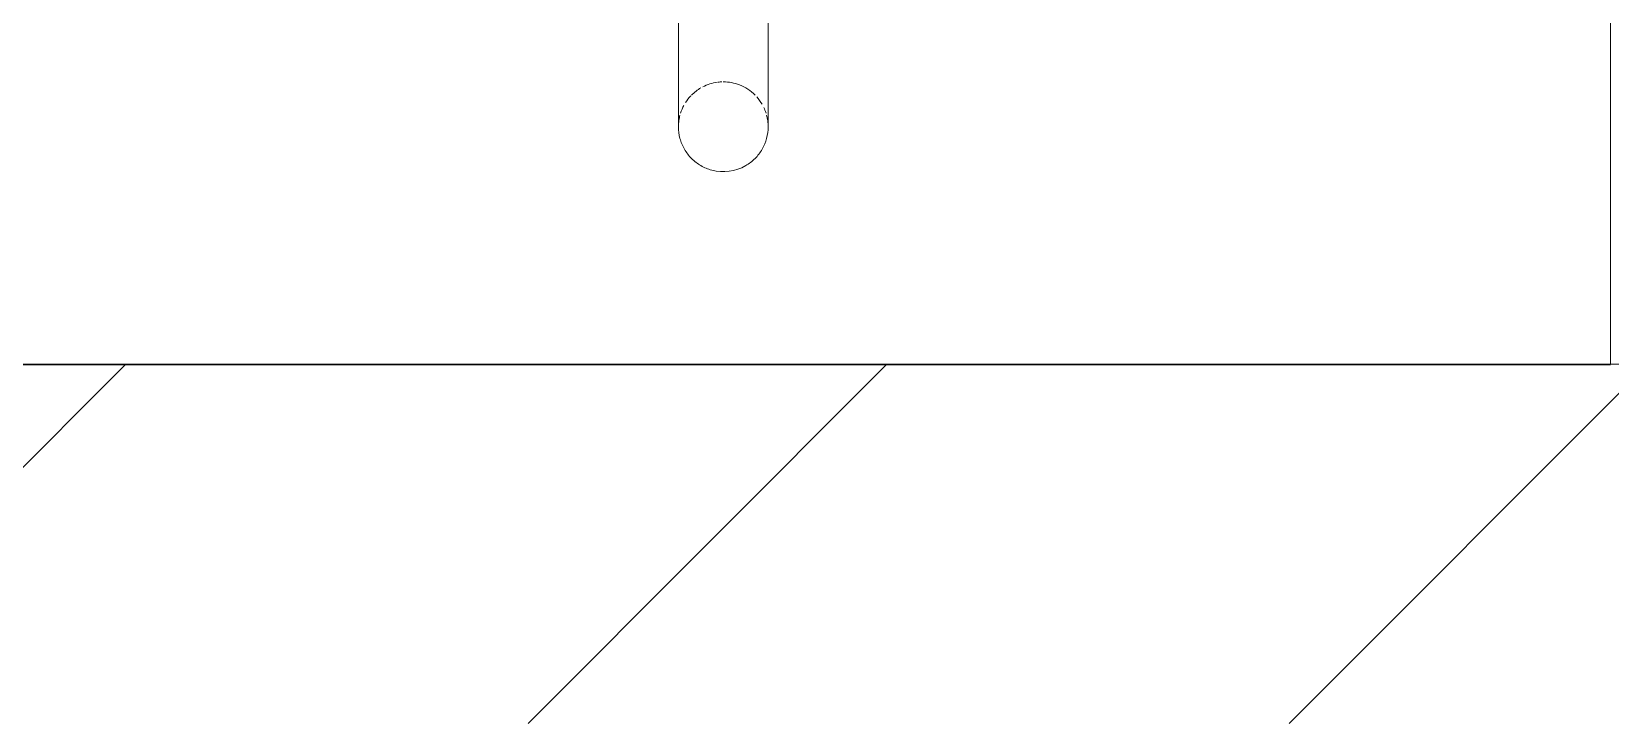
# Model space of a CAD drawing. Header units: millimetres. Extents: x -4000 to 187956, y -58990 to 162485.
# Drawn here: x 3320 to 4200, y 73600 to 73985 of the extents above; entities that cross this region are included whole.
import ezdxf

# ---------------------------------------------------------------- set-up
doc = ezdxf.new("R2010")
doc.units = ezdxf.units.MM
for name, color, linetype, lineweight in [('A-WALL', 113, 'Continuous', 13), ('A-WALL-PATT', 111, 'Continuous', 13), ('P-SANR-FIXT', 6, 'Continuous', 9)]:
    doc.layers.add(name, color=color, linetype=linetype, lineweight=lineweight)

# ---------------------------------------------------------------- blocks, each defined once
blk = doc.blocks.new('C307 - C307-V846-0_000')
at = {"layer": 'P-SANR-FIXT', "color": 252}
for p, q in [((-25, 23.85), (-25, 0)), ((25, 0), (25, 23.85))]:
    blk.add_line(p, q, dxfattribs=at)
at = {"layer": 'P-SANR-FIXT', "color": 252, "flags": 128}
for points in [[(-25, 66.4), (-25, 66.36), (-25, 66.26), (-25, 66.09), (-25, 65.86), (-25, 65.55), (-25, 65.18), (-25, 64.74), (-25, 64.24), (-25, 63.67), (-25, 63.04), (-25, 62.35), (-25, 61.59), (-25, 60.78), (-25, 59.9), (-25, 58.97), (-25, 57.98), (-25, 56.94), (-25, 55.84), (-25, 54.69), (-25, 53.5), (-25, 52.25), (-25, 50.96), (-25, 49.63), (-25, 48.25), (-25, 46.84), (-25, 45.39), (-25, 43.91), (-25, 42.39), (-25, 40.84), (-25, 39.27), (-25, 37.67), (-25, 36.05), (-25, 34.41), (-25, 32.76), (-25, 31.09), (-25, 29.4), (-25, 27.71), (-25, 26.01), (-25, 24.31), (-25, 23.85)], [(25, 23.85), (25, 25.56), (25, 27.25), (25, 28.95), (25, 30.63), (25, 32.31), (25, 33.97), (25, 35.61), (25, 37.24), (25, 38.84), (25, 40.42), (25, 41.98), (25, 43.5), (25, 44.99), (25, 46.45), (25, 47.88), (25, 49.26), (25, 50.61), (25, 51.91), (25, 53.16), (25, 54.37), (25, 55.53), (25, 56.65), (25, 57.7), (25, 58.71), (25, 59.65), (25, 60.54), (25, 61.38), (25, 62.15), (25, 62.86), (25, 63.51), (25, 64.09), (25, 64.61), (25, 65.07), (25, 65.46), (25, 65.78), (25, 66.04), (25, 66.22), (25, 66.34), (25, 66.4), (25, 66.4)]]:
    blk.add_lwpolyline(points, dxfattribs=at)
at = {"layer": 'P-SANR-FIXT', "color": 252}
for start, end in [(120, 135), (60, 75), (30, 45), (150, 180), (0, 15), (180, 187.69482), (352.00251, 0)]:
    blk.add_arc((0, 66.4), 25, start, end, dxfattribs=at)
at = {"layer": 'P-SANR-FIXT', "color": 253}
for start, end in [(75, 120), (45, 60), (135, 150), (15, 30), (187.69482, 195), (345, 352.00251), (197.73628, 205.5506), (210, 221.866), (316.57804, 327.39516), (331.62064, 342.34687), (225, 248.69574), (277.59372, 297.23979), (300, 315), (248.97708, 270), (271.83615, 276.55518)]:
    blk.add_arc((0, 66.4), 25, start, end, dxfattribs=at)
blk = doc.blocks.new('CMF2_NHAXUONG_A_rvt-1-0_000')
at = {"layer": 'A-WALL-PATT', "lineweight": 9}
h = blk.add_hatch(dxfattribs=at)
h.set_pattern_fill('FP_13', color=250, style=0, pattern_type=2)
h.set_pattern_definition([(45, (0, 0), (-212.132, 212.132), [])])
h.paths.add_polyline_path([(3957.38, 73600.01), (5000, 73600.01), (5000, 73800.01), (999.79, 73800.01), (999.79, 73600.01), (3250, 73600.01)])
at = {"layer": 'A-WALL', "color": 35, "lineweight": 15}
for p, q in [((4199.78, 73999.61), (4199.78, 73800.01)), ((4199.78, 73799.61), (999.79, 73799.61))]:
    blk.add_line(p, q, dxfattribs=at)
at = {"layer": 'A-WALL', "color": 90, "lineweight": 15}
for p, q in [((4199.78, 73999.61), (4199.78, 73800.01)), ((5000, 73800.01), (999.79, 73800.01))]:
    blk.add_line(p, q, dxfattribs=at)
at = {"layer": 'A-WALL', "color": 53, "lineweight": 15}
for p, q in [((4196.05, 73800.01), (999.79, 73800.01)), ((999.79, 73799.61), (4199.78, 73799.61)), ((4197.81, 73800.01), (4196.1, 73800.01)), ((4199.78, 73800.01), (4197.86, 73800.01))]:
    blk.add_line(p, q, dxfattribs=at)
at = {"layer": 'P-SANR-FIXT', "color": 250, "lineweight": 9, "rotation": 180.0003356948516}
blk.add_blockref('C307 - C307-V846-0_000', (3705.3, 73998.61), dxfattribs=at)

msp = doc.modelspace()

# ---------------------------------------------------------------- block references
at = {"lineweight": 5}
msp.add_blockref('CMF2_NHAXUONG_A_rvt-1-0_000', (0, 0), dxfattribs=at)

doc.saveas('drawing.dxf')
